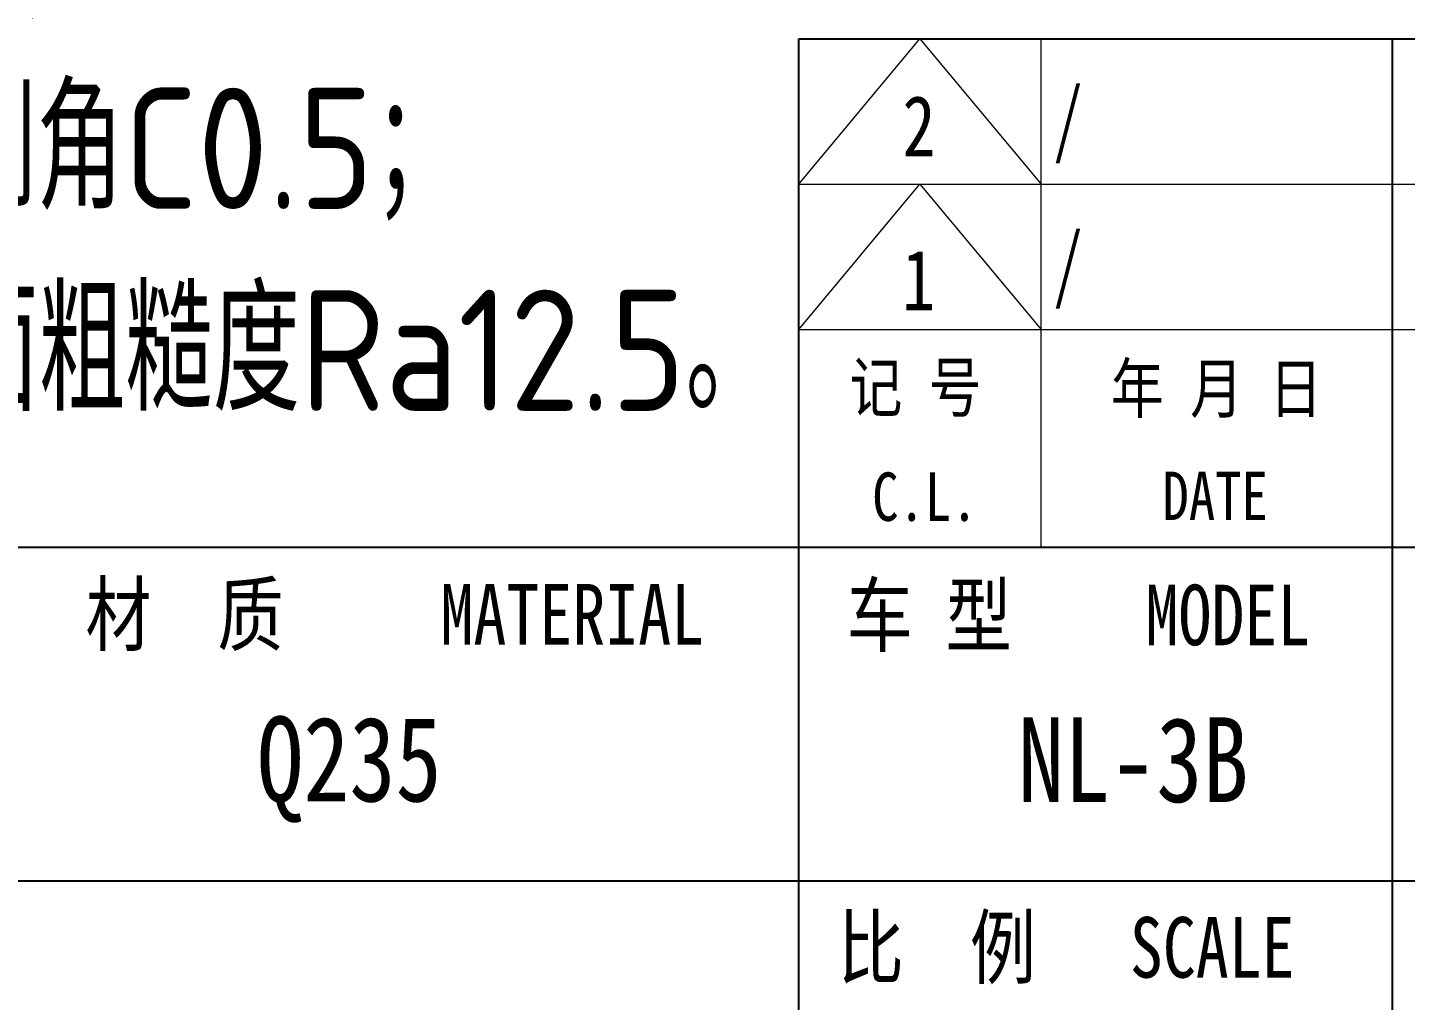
# Model space of a CAD drawing. Header units: millimetres. Extents: x -47800 to 104182, y -50696 to 46579.
# Drawn here: x -47205 to -47148.1, y 45993.9 to 46034.1 of the extents above; entities that cross this region are included whole.
import ezdxf
from ezdxf.enums import TextEntityAlignment as Align

# ---------------------------------------------------------------- set-up
doc = ezdxf.new("R2010")
doc.units = ezdxf.units.MM
doc.header["$LTSCALE"] = 0.5
for name, color, linetype in [('图\\M+19E79\\M+195B6\\M+18E9A', 7, 'Continuous'), ('材质', 7, 'Continuous'), ('车型', 7, 'Continuous')]:
    doc.layers.add(name, color=color, linetype=linetype)
doc.layers.add('图框', color=7, linetype='Continuous', lineweight=18)
doc.layers.add('标注线', color=3, linetype='Continuous', lineweight=18)
doc.styles.add('国标', font='simfang.ttf', dxfattribs={"width": 0.8})
doc.styles.add('机械长仿宋', font='gbenor.shx', dxfattribs={"height": 1, "bigfont": 'gbcbig.shx'})

# ---------------------------------------------------------------- blocks, each defined once
blk = doc.blocks.new('GZDEH零件A4图框V01版')
at = {"layer": '图\\M+19E79\\M+195B6\\M+18E9A', "linetype": 'Continuous'}
for p, q in [((90, 79), (205, 79)), ((90, 13.5), (90, 79))]:
    blk.add_line(p, q, dxfattribs=at)
at = {"layer": '图\\M+19E79\\M+195B6\\M+18E9A', "color": 9}
for p, q in [((114.5, 79), (114.5, 13.5)), ((205, 58), (25, 58)), ((114.5, 58), (114.5, 13.5)), ((25, 44.25), (205, 44.25))]:
    blk.add_line(p, q, dxfattribs=at)
at = {"layer": '图框', "color": 9}
for p, q in [((90, 73), (95, 79)), ((95, 79), (100, 73)), ((100, 58), (100, 79)), ((90, 73), (205, 73)), ((90, 67), (95, 73)), ((95, 73), (100, 67)), ((90, 67), (205, 67))]:
    blk.add_line(p, q, dxfattribs=at)
at = {"layer": '图\\M+19E79\\M+195B6\\M+18E9A', "color": 9, "style": '国标', "width": 0.8}
for s, p in [('材  质', (60.547, 54.001)), ('比  例\u3000', (91.61, 40.251)), ('SCALE', (103.665, 40.251))]:
    blk.add_text(s, height=2.5, dxfattribs=at).set_placement(p)
blk.add_text('MATERIAL', height=2.5, dxfattribs=at).set_placement((80.646, 54.001), align=Align.CENTER)
for s, p in [('车 型', (95.381, 55.265)), ('MODEL', (107.712, 55.222))]:
    blk.add_text(s, height=2.5, dxfattribs=at).set_placement(p, align=Align.MIDDLE)
at = {"layer": '图框', "color": 9, "style": '国标', "width": 0.8}
for s, p in [('记 号', (94.817, 63.618)), ('年 月 日', (107.245, 63.575)), ('C.L.', (95.203, 59.105)), ('DATE', (107.188, 59.139))]:
    blk.add_text(s, height=2, dxfattribs=at).set_placement(p, align=Align.CENTER)
blk = doc.blocks.new('DEH A4')
at = {"layer": '图框'}
blk.add_blockref('GZDEH零件A4图框V01版', (0, 0), dxfattribs=at)

msp = doc.modelspace()

# ---------------------------------------------------------------- block references
at = {"layer": '图框'}
msp.add_blockref('DEH A4', (-47263.157, 45954.622), dxfattribs=at)

# ---------------------------------------------------------------- texts
at = {"layer": '图\\M+19E79\\M+195B6\\M+18E9A', "color": 3, "style": '国标'}
for s, width, p in [('/', 0.705904, (-47162.647, 46029.094)), ('2', 0.8, (-47168.879, 46028.778)), ('/', 0.705904, (-47162.647, 46023.094)), ('1', 0.8, (-47168.89, 46022.418))]:
    msp.add_text(s, height=2.5, dxfattribs=dict(at, width=width)).set_placement(p)
at = {"layer": '材质', "color": 3, "style": '国标', "width": 0.8}
msp.add_text('Q235', height=3.5, dxfattribs=at).set_placement((-47195.521, 46002.144))
at = {"layer": '标注线', "color": 2, "insert": (-47232.748, 46018.27), "char_height": 5, "width": 114.82461, "attachment_point": 7, "style": '机械长仿宋'}
msp.add_mtext('\\A2;技术要求\\P1、去飞边、毛刺；\\P2、棱边、孔口倒角C0.5；\\P3、未注通孔表面粗糙度Ra12.5。', dxfattribs=at)
at = {"layer": '车型', "color": 3, "style": '国标', "width": 0.8}
msp.add_text('NL-3B', height=3.5, dxfattribs=at).set_placement((-47164.113, 46002.118))

doc.saveas('drawing.dxf')
